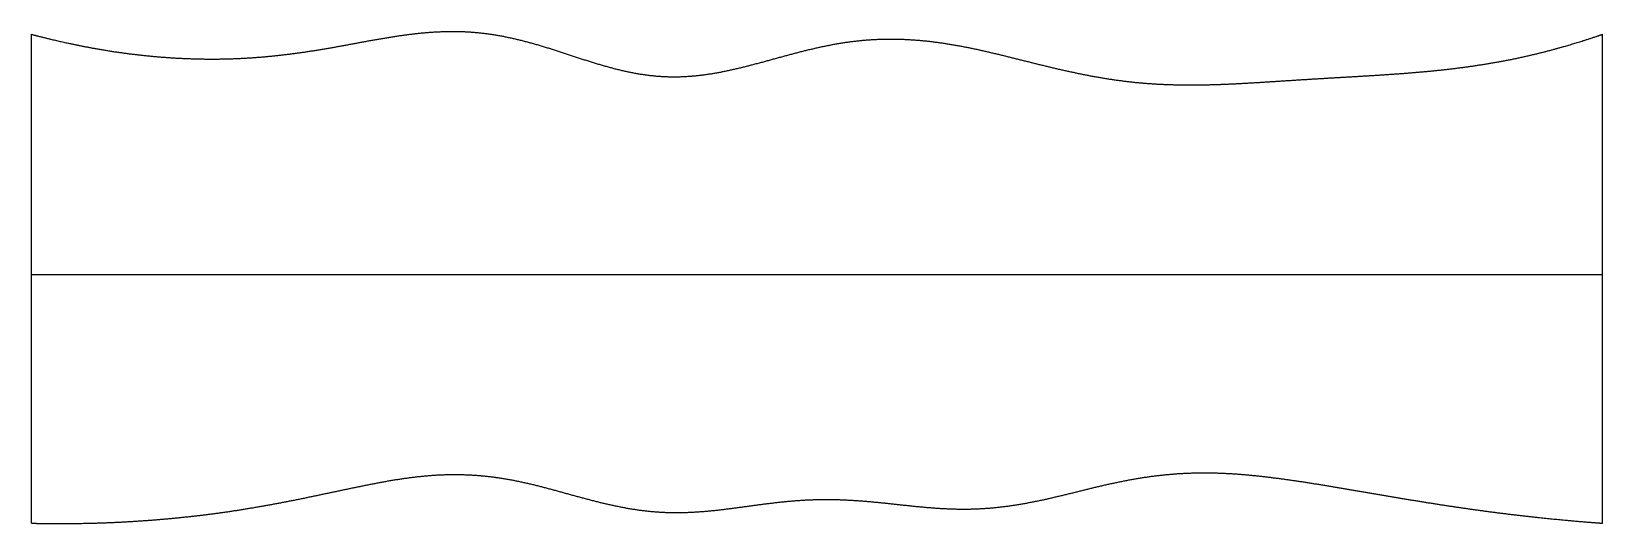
# Model space of a CAD drawing. Header units: millimetres. Extents: x 0 to 10, y -0.1 to 3.1.
import ezdxf

# ---------------------------------------------------------------- set-up
doc = ezdxf.new("R2010")
doc.units = ezdxf.units.MM
doc.layers.get('0').update_dxf_attribs({"linetype": 'CONTINUOUS'})

msp = doc.modelspace()

# ---------------------------------------------------------------- linework, layer by layer
for points in [[(0, 3.055), (0.04, 3.044), (0.12, 3.024), (0.24, 2.996), (0.4, 2.963), (0.6, 2.932), (0.8, 2.91), (1, 2.898), (1.2, 2.895), (1.4, 2.903), (1.601, 2.922), (1.802, 2.95), (2.003, 2.986), (2.204, 3.025), (2.406, 3.058), (2.607, 3.077), (2.807, 3.075), (3.007, 3.047), (3.206, 2.996), (3.405, 2.931), (3.603, 2.864), (3.801, 2.81), (3.999, 2.78), (4.197, 2.782), (4.396, 2.812), (4.595, 2.861), (4.796, 2.919), (4.997, 2.972), (5.198, 3.011), (5.399, 3.029), (5.601, 3.025), (5.801, 3.003), (6.002, 2.965), (6.201, 2.917), (6.4, 2.866), (6.599, 2.818), (6.798, 2.778), (6.997, 2.749), (7.197, 2.734), (7.398, 2.731), (7.599, 2.736), (7.8, 2.748), (8.002, 2.761), (8.203, 2.774), (8.404, 2.785), (8.605, 2.797), (8.806, 2.811), (9.006, 2.83), (9.205, 2.856), (9.404, 2.89), (9.603, 2.934), (9.762, 2.978), (9.881, 3.015), (9.96, 3.041), (10, 3.055)], [(0, -0.055), (0, 0.069), (0, 0.318), (0, 0.691), (0, 1.189), (0, 1.811), (0, 2.309), (0, 2.682), (0, 2.931), (0, 3.055)], [(10, -0.055), (10, 0.069), (10, 0.318), (10, 0.691), (10, 1.189), (10, 1.811), (10, 2.309), (10, 2.682), (10, 2.931), (10, 3.055)], [(0, 1.527), (0.4, 1.527), (1.2, 1.527), (2.4, 1.527), (4, 1.527), (6, 1.527), (7.6, 1.527), (8.8, 1.527), (9.6, 1.527), (10, 1.527)], [(0, -0.055), (0.04, -0.056), (0.121, -0.057), (0.242, -0.058), (0.403, -0.055), (0.604, -0.047), (0.804, -0.033), (1.003, -0.014), (1.202, 0.01), (1.401, 0.041), (1.601, 0.077), (1.8, 0.118), (2, 0.161), (2.201, 0.203), (2.401, 0.238), (2.602, 0.258), (2.803, 0.257), (3.003, 0.235), (3.202, 0.192), (3.401, 0.136), (3.599, 0.08), (3.798, 0.035), (3.997, 0.01), (4.196, 0.01), (4.396, 0.03), (4.597, 0.059), (4.798, 0.086), (4.999, 0.1), (5.2, 0.096), (5.401, 0.078), (5.602, 0.054), (5.802, 0.035), (6.002, 0.031), (6.201, 0.048), (6.4, 0.083), (6.599, 0.131), (6.798, 0.182), (6.998, 0.226), (7.198, 0.256), (7.399, 0.269), (7.6, 0.266), (7.801, 0.249), (8.001, 0.223), (8.202, 0.192), (8.401, 0.157), (8.601, 0.123), (8.8, 0.09), (8.999, 0.058), (9.199, 0.029), (9.398, 0.003), (9.598, -0.02), (9.759, -0.035), (9.879, -0.046), (9.96, -0.052), (10, -0.055)]]:
    msp.add_open_spline(points, degree=5)

doc.saveas('drawing.dxf')
